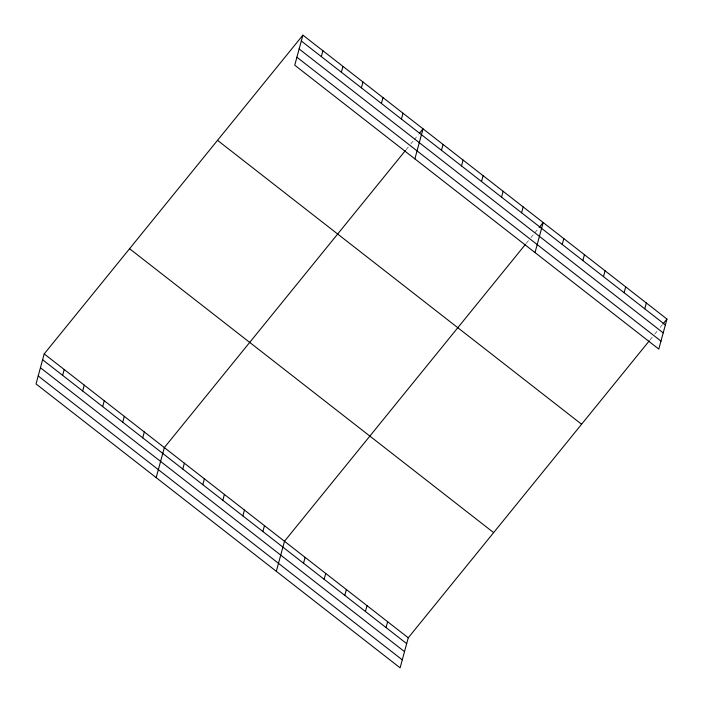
<?xml version="1.0" encoding="UTF-8"?>
<svg xmlns="http://www.w3.org/2000/svg" width="703" height="703" viewBox="0 0 703 703"><rect width="100%" height="100%" fill="white"/><g stroke="black" fill="none" stroke-linecap="round" stroke-linejoin="round"><path stroke-width="0.53" stroke-dasharray="3.52 2.64" d="M406.106 149.713L408.812 146.373M410.842 143.869L413.557 140.53M414.234 139.695L418.294 134.686M526.239 243.396L528.955 240.057M530.985 237.552L538.436 228.37M650.02 339.927L652.736 336.588M654.765 334.083L657.481 330.744M660.187 327.405L662.217 324.9"/><path stroke-width="1.05" d="M302.896 35.15L294.742 65.194L658.799 349.092L666.962 319.057L302.896 35.15L44.201 353.908L36.038 383.943L400.104 667.85L408.258 637.806L649.344 340.762M62.637 375.358L64.219 369.523M82.664 390.973L84.246 385.139M102.682 406.589L104.272 400.754M122.709 422.204L124.29 416.361M142.727 437.82L144.317 431.976M156.18 477.636L164.344 447.591L405.42 150.547M182.78 469.05L184.362 463.207M202.798 484.666L204.388 478.822M321.333 56.609L322.923 50.765M222.825 500.281L224.415 494.437M341.359 72.216L342.95 66.381M242.851 515.897L244.433 510.053M361.386 87.831L362.968 81.996M262.869 531.512L264.46 525.668M381.404 103.446L382.994 97.612M276.323 571.319L284.478 541.284L525.563 244.231M401.431 119.062L403.012 113.227M303.529 563.208L305.111 557.374M414.875 158.878L423.039 128.842L419.656 133.016M324.153 579.298L325.744 573.455M441.475 150.293L443.066 144.449M344.786 595.388L346.368 589.545M461.502 165.908L463.084 160.064M481.52 181.523L483.11 175.68M365.419 611.478L367.001 605.635M501.547 197.139L503.137 191.295M386.044 627.559L387.634 621.724M521.573 212.754L523.155 206.91M535.018 252.57L543.182 222.526L539.113 227.535M562.224 244.451L563.815 238.616M582.857 260.541L584.439 254.706M603.482 276.631L605.072 270.787M624.115 292.72L625.705 286.877M644.748 308.802L646.329 302.967M662.894 324.065L666.962 319.057M301.315 40.994L665.372 324.891M299.144 48.973L663.201 332.879M296.903 57.207L660.969 341.104M217.526 140.336L581.592 424.243M129.572 248.713L493.638 532.619M44.201 353.908L408.258 637.806M42.611 359.743L406.677 643.649M40.44 367.731L404.506 651.637M38.208 375.964L402.274 659.862"/></g></svg>
